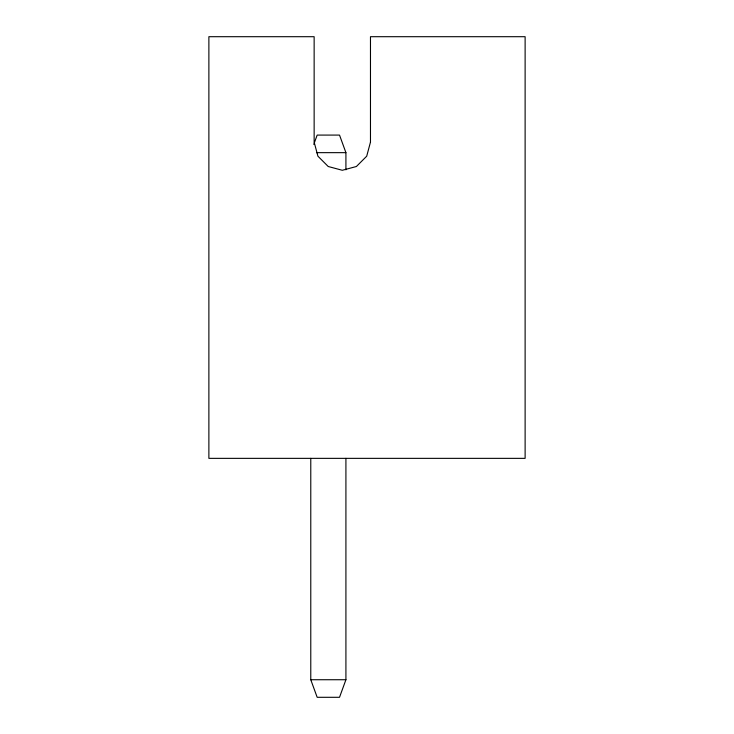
<?xml version="1.0" encoding="UTF-8"?>
<svg xmlns="http://www.w3.org/2000/svg" width="734" height="734" viewBox="0 0 734 734"><rect width="100%" height="100%" fill="white"/><g stroke="black" fill="none" stroke-linecap="round" stroke-linejoin="round"><path stroke-width="1.1" d="M313.785 144.387L317.171 135.084L339.521 135.084L345.916 152.654L345.916 169.82M345.916 458.355L345.916 679.73L339.521 697.3L317.171 697.3L310.776 679.73L310.776 458.355M316.446 152.654L345.916 152.654M310.776 679.73L345.916 679.73M370.477 142.112L366.706 156.195L356.394 166.508L342.31 170.279L328.226 166.508L317.923 156.195L314.143 142.112L314.143 36.7L208.878 36.7L208.878 458.355L525.122 458.355L525.122 36.7L370.477 36.7L370.477 142.112"/></g></svg>
